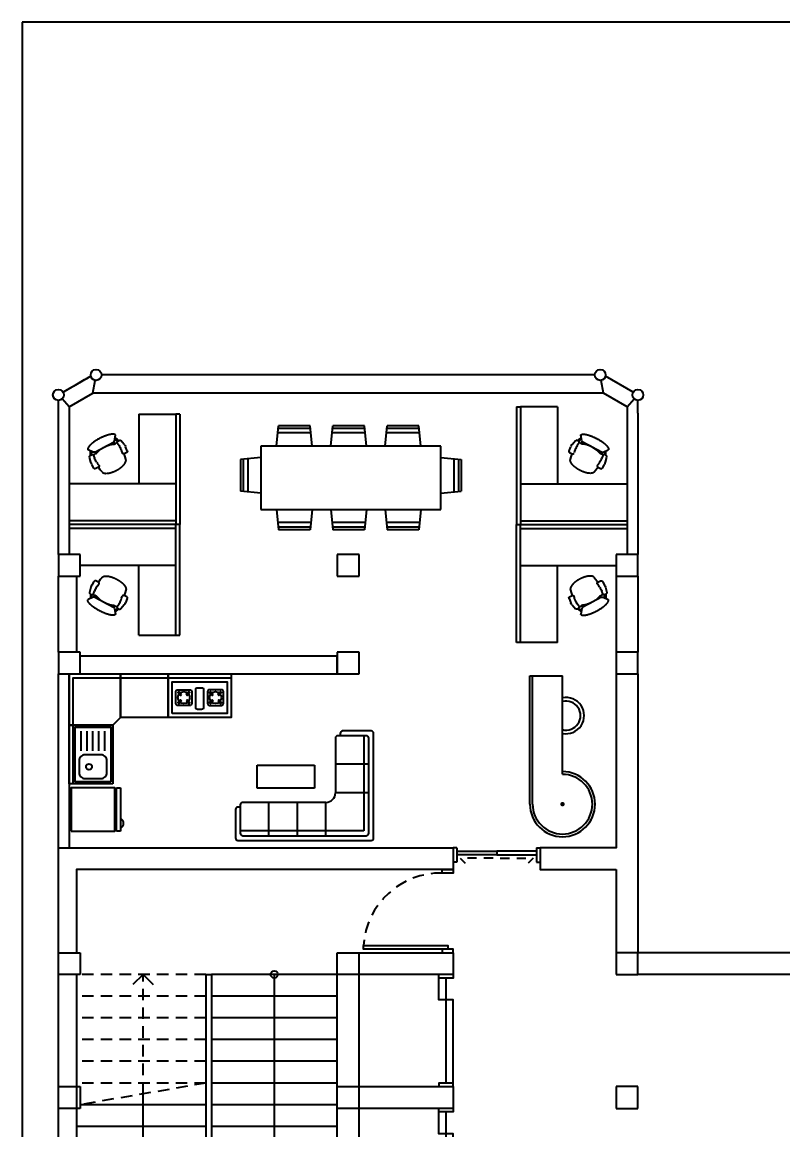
# Model space of a CAD drawing. Header units: millimetres. Extents: x -602 to 362, y 19021 to 19826.
# Drawn here: x -117.4 to -106.9, y 19656.44 to 19671.74 of the extents above; entities that cross this region are included whole.
import ezdxf

# ---------------------------------------------------------------- set-up
doc = ezdxf.new("R2010")
doc.units = ezdxf.units.MM
doc.linetypes.add('HIDDEN', pattern=[9.525, 6.35, -3.175])
for name, color, linetype in [('Duvar', 8, 'Continuous'), ('Kapı', 5, 'Continuous'), ('SectionCutEdges', 1, 'Continuous'), ('Tefriş', 254, 'Continuous')]:
    doc.layers.add(name, color=color, linetype=linetype)

# ---------------------------------------------------------------- blocks, each defined once
blk = doc.blocks.new('Çekirdek')
for points in [[(-4.017, 19655.187), (-4.017, 19655.587)], [(-3.867, 19655.187), (-3.867, 19655.587)], [(-4.017, 19654.437), (-4.017, 19654.387)], [(-4.017, 19654.337), (-4.017, 19654.387)], [(-3.867, 19654.437), (-3.867, 19654.387)], [(-3.867, 19654.337), (-3.867, 19654.387)], [(-4.017, 19653.587), (-4.017, 19653.187)], [(-3.867, 19653.587), (-3.867, 19653.187)]]:
    blk.add_lwpolyline(points)
at = {"layer": 'Duvar'}
for p, q in [((-2.717, 19660.737), (-2.567, 19660.737)), ((-2.717, 19659.587), (-2.567, 19659.587)), ((-5.979, 19659.287), (-5.979, 19656.887)), ((-5.979, 19659.287), (-5.904, 19659.287)), ((-5.904, 19659.287), (-5.904, 19656.887)), ((-4.017, 19655.187), (-3.867, 19655.187)), ((-4.017, 19654.437), (-3.867, 19654.437)), ((-4.017, 19654.337), (-3.867, 19654.337)), ((-4.017, 19653.587), (-3.867, 19653.587))]:
    blk.add_line(p, q, dxfattribs=at)
at = {"layer": 'Duvar', "linetype": 'HIDDEN', "ltscale": 0.025}
for p, q in [((-6.848, 19657.637), (-6.848, 19659.287)), ((-5.979, 19657.787), (-7.717, 19657.487))]:
    blk.add_line(p, q, dxfattribs=at)
at = {"layer": 'Duvar'}
for points in [[(-7.767, 19651.737), (-8.017, 19651.737), (-8.017, 19663.437)], [(-8.017, 19661.037), (-2.567, 19661.037), (-2.567, 19660.737), (-7.767, 19660.737), (-7.767, 19659.587)], [(-4.167, 19655.887), (-4.167, 19659.587)], [(-3.867, 19659.587), (-2.567, 19659.587), (-2.567, 19659.287), (-3.869, 19659.287), (-3.869, 19657.737), (-2.567, 19657.737), (-2.567, 19657.437), (-3.869, 19657.437), (-3.869, 19655.887), (-2.567, 19655.887), (-2.567, 19655.587)], [(-2.717, 19659.637), (-3.806, 19659.637), (-3.806, 19659.687), (-2.642, 19659.687), (-2.642, 19659.637)], [(-7.767, 19659.287), (-7.767, 19655.887)], [(-6.848, 19659.287), (-6.99, 19659.146)], [(-5.036, 19659.287), (-5.036, 19656.287), (-6.848, 19656.287), (-6.848, 19656.287), (-6.848, 19657.637)], [(-4.167, 19659.287), (-5.904, 19659.287)], [(-4.167, 19658.987), (-5.904, 19658.987)], [(-4.167, 19658.687), (-5.904, 19658.687)], [(-4.167, 19658.387), (-5.904, 19658.387)], [(-4.167, 19658.087), (-5.904, 19658.087)], [(-4.167, 19657.787), (-5.904, 19657.787)], [(-5.979, 19657.487), (-7.717, 19657.487)], [(-4.167, 19657.487), (-5.904, 19657.487)], [(-5.979, 19657.187), (-7.767, 19657.187)], [(-4.167, 19657.187), (-5.904, 19657.187)], [(-5.979, 19656.887), (-7.767, 19656.887)], [(-5.904, 19656.887), (-5.979, 19656.887)], [(-4.167, 19656.887), (-5.904, 19656.887)], [(-7.717, 19655.837), (-4.169, 19655.837)], [(-7.767, 19655.587), (-7.767, 19651.737)], [(-7.717, 19655.587), (-5.267, 19655.587)], [(-5.267, 19655.587), (-5.267, 19652.937)], [(-5.067, 19655.587), (-5.067, 19654.437)], [(-5.067, 19655.587), (-4.169, 19655.587)], [(-2.767, 19655.587), (-4.169, 19655.587)], [(-2.767, 19655.587), (-2.767, 19654.987)], [(-2.567, 19655.587), (-2.567, 19654.987)], [(-4.017, 19654.437), (-5.067, 19654.437)], [(-4.017, 19654.337), (-5.067, 19654.337), (-5.067, 19653.187)], [(-2.767, 19653.787), (-2.767, 19653.187)], [(-2.567, 19653.787), (-2.567, 19653.187)], [(-2.567, 19653.187), (-2.567, 19652.937), (-5.267, 19652.937)], [(-5.067, 19653.187), (-2.767, 19653.187)]]:
    blk.add_lwpolyline(points, dxfattribs=at)
at = {"layer": 'Duvar', "linetype": 'HIDDEN', "ltscale": 0.025}
for points in [[(-5.979, 19659.287), (-7.717, 19659.287)], [(-5.979, 19658.987), (-7.767, 19658.987)], [(-5.979, 19658.687), (-7.767, 19658.687)], [(-5.979, 19658.387), (-7.767, 19658.387)], [(-5.979, 19658.087), (-7.767, 19658.087)], [(-5.979, 19657.787), (-7.767, 19657.787)]]:
    blk.add_lwpolyline(points, dxfattribs=at)
at = {"layer": 'Duvar', "linetype": 'HIDDEN'}
blk.add_lwpolyline([(-6.848, 19659.287), (-6.707, 19659.146)], dxfattribs=at)
at = {"layer": 'Duvar'}
blk.add_circle((-5.036, 19659.287), 0.05, dxfattribs=at)
at = {"layer": 'Duvar', "linetype": 'HIDDEN', "ltscale": 0.025}
blk.add_arc((-2.736, 19659.615), 1.072, 88.9836, 176.1457, dxfattribs=at)
at = {"layer": 'Kapı'}
for points in [[(-2.567, 19660.737), (-2.567, 19660.687), (-2.717, 19660.687), (-2.717, 19660.737)], [(-2.567, 19659.587), (-2.567, 19659.637), (-2.717, 19659.637), (-2.717, 19659.587)], [(-2.567, 19659.287), (-2.567, 19659.237), (-2.767, 19659.237), (-2.767, 19659.287)], [(-2.667, 19659.237), (-2.667, 19658.937), (-2.767, 19658.937), (-2.767, 19659.237)], [(-2.567, 19657.787), (-2.567, 19658.937), (-2.667, 19658.937), (-2.667, 19657.787)], [(-2.567, 19657.737), (-2.567, 19657.787), (-2.767, 19657.787), (-2.767, 19657.737)], [(-2.567, 19657.437), (-2.567, 19657.387), (-2.767, 19657.387), (-2.767, 19657.437)], [(-2.667, 19657.387), (-2.667, 19657.087), (-2.767, 19657.087), (-2.767, 19657.387)], [(-2.567, 19655.937), (-2.567, 19657.087), (-2.667, 19657.087), (-2.667, 19655.937)], [(-2.567, 19655.887), (-2.567, 19655.937), (-2.767, 19655.937), (-2.767, 19655.887)], [(-3.867, 19655.187), (-3.867, 19655.137), (-4.017, 19655.137), (-4.017, 19655.187)], [(-2.767, 19654.987), (-2.567, 19654.987)], [(-2.767, 19654.937), (-2.767, 19654.987)], [(-2.567, 19654.937), (-2.567, 19654.987)], [(-2.767, 19654.937), (-2.567, 19654.937)], [(-2.717, 19654.937), (-2.717, 19654.387), (-2.667, 19654.387), (-2.667, 19654.937)], [(-4.006, 19654.487), (-4.706, 19654.487), (-4.706, 19654.537), (-3.892, 19654.537), (-3.892, 19654.487)], [(-3.867, 19654.437), (-3.867, 19654.487), (-4.017, 19654.487), (-4.017, 19654.437)], [(-2.717, 19653.837), (-2.717, 19654.387), (-2.667, 19654.387), (-2.667, 19653.837)], [(-4.006, 19654.287), (-4.706, 19654.287), (-4.706, 19654.237), (-3.892, 19654.237), (-3.892, 19654.287)], [(-3.867, 19654.337), (-3.867, 19654.287), (-4.017, 19654.287), (-4.017, 19654.337)], [(-2.767, 19653.837), (-2.567, 19653.837)], [(-2.767, 19653.837), (-2.767, 19653.787)], [(-2.767, 19653.787), (-2.567, 19653.787)], [(-2.567, 19653.837), (-2.567, 19653.787)], [(-3.867, 19653.587), (-3.867, 19653.637), (-4.017, 19653.637), (-4.017, 19653.587)]]:
    blk.add_lwpolyline(points, dxfattribs=at)
at = {"layer": 'Kapı', "linetype": 'HIDDEN', "ltscale": 0.02}
for points in [[(-2.621, 19654.437), (-2.621, 19654.891), (-2.55, 19654.821)], [(-2.621, 19654.338), (-2.621, 19653.884), (-2.55, 19653.954)]]:
    blk.add_lwpolyline(points, dxfattribs=at)
for centre, radius, start, end in [((-3.867, 19654.27), 0.88, 99.7932, 162.3205), ((-3.927, 19654.456), 0.824, 199.0532, 263.736)]:
    blk.add_arc(centre, radius, start, end, dxfattribs=at)
at = {"layer": 'SectionCutEdges'}
for p, q in [((-8.017, 19659.287), (-8.017, 19659.587)), ((-8.017, 19659.587), (-7.717, 19659.587)), ((-7.717, 19659.587), (-7.717, 19659.287)), ((-4.167, 19659.587), (-3.867, 19659.587)), ((-4.167, 19659.587), (-3.867, 19659.587)), ((-4.167, 19659.287), (-4.167, 19659.587)), ((-3.867, 19659.587), (-3.867, 19659.287)), ((-3.867, 19659.587), (-3.867, 19659.287)), ((-7.717, 19659.287), (-8.017, 19659.287)), ((-3.867, 19659.287), (-4.167, 19659.287)), ((-3.867, 19659.287), (-4.167, 19659.287)), ((-8.017, 19657.437), (-8.017, 19657.737)), ((-8.017, 19657.737), (-7.717, 19657.737)), ((-7.717, 19657.737), (-7.717, 19657.437)), ((-4.167, 19657.737), (-3.867, 19657.737)), ((-4.167, 19657.437), (-4.167, 19657.737)), ((-4.167, 19657.737), (-3.867, 19657.737)), ((-4.167, 19657.437), (-4.167, 19657.737)), ((-3.867, 19657.737), (-3.867, 19657.437)), ((-3.867, 19657.737), (-3.867, 19657.437)), ((-7.717, 19657.437), (-8.017, 19657.437)), ((-3.867, 19657.437), (-4.167, 19657.437)), ((-3.867, 19657.437), (-4.167, 19657.437)), ((-4.167, 19655.887), (-3.867, 19655.887)), ((-4.167, 19655.587), (-4.167, 19655.887)), ((-4.167, 19655.887), (-3.867, 19655.887)), ((-4.167, 19655.587), (-4.167, 19655.887)), ((-3.867, 19655.887), (-3.867, 19655.587)), ((-3.867, 19655.887), (-3.867, 19655.587))]:
    blk.add_line(p, q, dxfattribs=at)
blk.add_lwpolyline([(-8.017, 19655.887), (-7.717, 19655.887), (-7.717, 19655.587), (-8.017, 19655.587)], close=True, dxfattribs=at)
at = {"layer": 'Tefriş'}
for p, q in [((-4.282, 19655.587), (-4.702, 19655.587)), ((-4.277, 19655.54), (-4.282, 19655.587)), ((-4.293, 19655.445), (-4.691, 19655.445)), ((-4.594, 19655.436), (-4.39, 19655.436)), ((-4.293, 19655.445), (-4.282, 19655.443)), ((-4.282, 19655.443), (-4.277, 19655.49)), ((-4.277, 19655.49), (-4.277, 19655.54)), ((-3.344, 19655.44), (-3.333, 19655.353)), ((-3.29, 19655.44), (-3.301, 19655.353)), ((-4.293, 19653.33), (-4.691, 19653.33)), ((-4.594, 19653.339), (-4.39, 19653.339)), ((-4.293, 19653.33), (-4.282, 19653.331)), ((-4.282, 19653.331), (-4.277, 19653.285)), ((-4.277, 19653.285), (-4.277, 19653.235)), ((-3.344, 19653.335), (-3.333, 19653.422)), ((-3.29, 19653.335), (-3.301, 19653.422)), ((-4.282, 19653.187), (-4.702, 19653.187)), ((-4.277, 19653.235), (-4.282, 19653.187))]:
    blk.add_line(p, q, dxfattribs=at)
for points in [[(-3.867, 19655.587), (-3.867, 19655.137), (-3.457, 19655.137)], [(-3.177, 19655.137), (-2.767, 19655.137), (-2.767, 19655.587)], [(-3.867, 19653.187), (-3.867, 19653.637), (-3.457, 19653.637)], [(-3.177, 19653.637), (-2.767, 19653.637), (-2.767, 19653.187)]]:
    blk.add_lwpolyline(points, dxfattribs=at)
for centre in [(-3.373, 19655.441), (-3.261, 19655.441), (-3.373, 19653.334), (-3.261, 19653.334)]:
    blk.add_circle(centre, 0.0244, dxfattribs=at)
for centre, radius, start, end in [((-4.267, 19655.515), 0.44, 170.5377, 187.7399), ((-4.161, 19655.504), 0.546, 182.1851, 188.8848), ((-4.677, 19655.474), 0.032, 214.7073, 244.7492), ((-4.328, 19655.277), 0.311, 149.1276, 200.0898), ((-4.656, 19655.277), 0.311, 339.9102, 30.8724), ((-5.118, 19655.511), 0.841, 335.1445, 358.1585), ((-3.397, 19655.255), 0.214, 123.6901, 148.1465), ((-3.348, 19655.182), 0.301, 105.4371, 123.6901), ((-3.317, 19655.068), 0.42, 90, 105.4371), ((-3.317, 19655.44), 0.0271, 0, 180), ((-3.317, 19655.068), 0.42, 74.5629, 90), ((-3.285, 19655.182), 0.301, 56.3099, 74.5629), ((-3.237, 19655.255), 0.214, 31.8535, 56.3099), ((-3.765, 19655.533), 0.942, 186.8522, 203.4891), ((-3.47, 19655.3), 0.127, 148.1465, 180), ((-3.47, 19655.3), 0.127, 180, 211.8535), ((-3.479, 19655.276), 0.0715, 142.5096, 180), ((-3.479, 19655.276), 0.0715, 180, 217.4904), ((-3.402, 19655.216), 0.169, 118.369, 142.5096), ((-3.351, 19655.121), 0.277, 102.6081, 118.369), ((-3.317, 19654.97), 0.432, 92.9466, 102.6081), ((-3.317, 19655.353), 0.0161, 180, 0), ((-3.317, 19654.97), 0.432, 77.3919, 87.0534), ((-3.283, 19655.121), 0.277, 61.631, 77.3919), ((-3.232, 19655.216), 0.169, 37.4904, 61.631), ((-3.154, 19655.276), 0.0715, 0, 37.4904), ((-3.154, 19655.276), 0.0715, 322.5096, 0), ((-3.163, 19655.3), 0.127, 0, 31.8535), ((-3.163, 19655.3), 0.127, 328.1465, 0), ((-4.48, 19655.203), 0.155, 197.2477, 249.5476), ((-4.47, 19655.21), 0.155, 194.7786, 226.8543), ((-4.503, 19655.203), 0.155, 290.4524, 342.7523), ((-4.514, 19655.21), 0.155, 313.1457, 345.2214), ((-3.397, 19655.346), 0.214, 211.8535, 236.3099), ((-3.402, 19655.335), 0.169, 217.4904, 241.631), ((-3.348, 19655.418), 0.301, 236.3099, 254.5629), ((-3.351, 19655.43), 0.277, 241.631, 257.3919), ((-3.317, 19655.533), 0.42, 254.5629, 270), ((-3.317, 19655.581), 0.432, 257.3919, 270), ((-3.317, 19655.581), 0.432, 270, 282.6081), ((-3.317, 19655.533), 0.42, 270, 285.4371), ((-3.283, 19655.43), 0.277, 282.6081, 298.369), ((-3.285, 19655.418), 0.301, 285.4371, 303.6901), ((-3.232, 19655.335), 0.169, 298.369, 322.5096), ((-3.237, 19655.346), 0.214, 303.6901, 328.1465), ((-4.492, 19655.186), 0.122, 226.8543, 313.1457), ((-4.492, 19655.172), 0.122, 249.5476, 290.4524), ((-3.765, 19653.242), 0.942, 156.5109, 173.1478), ((-4.328, 19653.498), 0.311, 159.9102, 210.8724), ((-4.48, 19653.572), 0.155, 110.4524, 162.7523), ((-4.47, 19653.565), 0.155, 133.1457, 165.2214), ((-4.492, 19653.589), 0.122, 46.8543, 133.1457), ((-4.492, 19653.603), 0.122, 69.5476, 110.4524), ((-4.503, 19653.572), 0.155, 17.2477, 69.5476), ((-4.514, 19653.565), 0.155, 14.7786, 46.8543), ((-4.656, 19653.498), 0.311, 329.1276, 20.0898), ((-5.118, 19653.264), 0.841, 1.8415, 24.8555), ((-3.397, 19653.429), 0.214, 123.6901, 148.1465), ((-3.402, 19653.44), 0.169, 118.369, 142.5096), ((-3.348, 19653.357), 0.301, 105.4371, 123.6901), ((-3.351, 19653.345), 0.277, 102.6081, 118.369), ((-3.317, 19653.242), 0.42, 90, 105.4371), ((-3.317, 19653.194), 0.432, 90, 102.6081), ((-3.317, 19653.242), 0.42, 74.5629, 90), ((-3.317, 19653.194), 0.432, 77.3919, 90), ((-3.283, 19653.345), 0.277, 61.631, 77.3919), ((-3.285, 19653.357), 0.301, 56.3099, 74.5629), ((-3.232, 19653.44), 0.169, 37.4904, 61.631), ((-3.237, 19653.429), 0.214, 31.8535, 56.3099), ((-3.47, 19653.475), 0.127, 148.1465, 180), ((-3.47, 19653.475), 0.127, 180, 211.8535), ((-3.479, 19653.499), 0.0715, 142.5096, 180), ((-3.479, 19653.499), 0.0715, 180, 217.4904), ((-3.402, 19653.559), 0.169, 217.4904, 241.631), ((-3.317, 19653.422), 0.0161, 0, 180), ((-3.232, 19653.559), 0.169, 298.369, 322.5096), ((-3.154, 19653.499), 0.0715, 0, 37.4904), ((-3.154, 19653.499), 0.0715, 322.5096, 0), ((-3.163, 19653.475), 0.127, 0, 31.8535), ((-3.163, 19653.475), 0.127, 328.1465, 0), ((-4.267, 19653.26), 0.44, 172.2601, 189.4623), ((-4.161, 19653.271), 0.546, 171.1152, 177.8149), ((-4.677, 19653.301), 0.032, 115.2508, 145.2927), ((-3.397, 19653.52), 0.214, 211.8535, 236.3099), ((-3.348, 19653.593), 0.301, 236.3099, 254.5629), ((-3.351, 19653.654), 0.277, 241.631, 257.3919), ((-3.317, 19653.707), 0.42, 254.5629, 270), ((-3.317, 19653.805), 0.432, 257.3919, 267.0534), ((-3.317, 19653.335), 0.0271, 180, 0), ((-3.317, 19653.707), 0.42, 270, 285.4371), ((-3.317, 19653.805), 0.432, 272.9466, 282.6081), ((-3.283, 19653.654), 0.277, 282.6081, 298.369), ((-3.285, 19653.593), 0.301, 285.4371, 303.6901), ((-3.237, 19653.52), 0.214, 303.6901, 328.1465)]:
    blk.add_arc(centre, radius, start, end, dxfattribs=at)
at = {"layer": 'Kapı', "insert": (4.092, 19653.941), "char_height": 0.5, "attachment_point": 1}
blk.add_mtext_dynamic_manual_height_columns('{\\fEvogria|b0|i0|c162|p2;WC}', width=2.09358, gutter_width=1, heights=[0], dxfattribs=at)
blk = doc.blocks.new('AP00XXXX$0$A$C53421247-flat-2')
at = {"color": 0}
for p, q in [((-0.27, 0.742), (-0.266, 0.744)), ((-0.266, 0.744), (-0.262, 0.746)), ((-0.262, 0.746), (-0.259, 0.749)), ((-0.259, 0.749), (-0.254, 0.75)), ((-0.254, 0.75), (-0.251, 0.752)), ((-0.251, 0.752), (-0.247, 0.753)), ((-0.247, 0.753), (-0.244, 0.754)), ((-0.244, 0.754), (-0.24, 0.755)), ((-0.24, 0.755), (-0.238, 0.755)), ((-0.238, 0.755), (-0.234, 0.755)), ((-0.234, 0.755), (-0.231, 0.755)), ((-0.231, 0.755), (-0.229, 0.755)), ((-0.229, 0.755), (-0.226, 0.754)), ((-0.226, 0.754), (-0.223, 0.753)), ((-0.183, 0.665), (-0.221, 0.75)), ((-0.415, 0.551), (-0.411, 0.559)), ((-0.411, 0.559), (-0.406, 0.567)), ((-0.406, 0.567), (-0.402, 0.575)), ((-0.402, 0.575), (-0.397, 0.583)), ((-0.397, 0.583), (-0.393, 0.591)), ((-0.393, 0.591), (-0.388, 0.599)), ((-0.388, 0.599), (-0.383, 0.607)), ((-0.383, 0.607), (-0.379, 0.615)), ((-0.379, 0.615), (-0.374, 0.622)), ((-0.374, 0.622), (-0.369, 0.629)), ((-0.369, 0.629), (-0.364, 0.637)), ((-0.364, 0.637), (-0.36, 0.644)), ((-0.36, 0.644), (-0.354, 0.651)), ((-0.354, 0.651), (-0.35, 0.658)), ((-0.35, 0.658), (-0.345, 0.664)), ((-0.183, 0.639), (-0.35, 0.324)), ((-0.345, 0.664), (-0.34, 0.671)), ((-0.34, 0.671), (-0.335, 0.677)), ((-0.335, 0.677), (-0.33, 0.683)), ((-0.33, 0.683), (-0.325, 0.689)), ((-0.325, 0.689), (-0.321, 0.695)), ((-0.321, 0.695), (-0.315, 0.7)), ((-0.315, 0.7), (-0.311, 0.706)), ((-0.311, 0.706), (-0.306, 0.71)), ((-0.306, 0.71), (-0.301, 0.716)), ((-0.301, 0.716), (-0.297, 0.72)), ((-0.297, 0.72), (-0.292, 0.724)), ((-0.292, 0.724), (-0.287, 0.728)), ((-0.287, 0.728), (-0.283, 0.732)), ((-0.283, 0.732), (-0.279, 0.735)), ((-0.279, 0.735), (-0.274, 0.739)), ((-0.274, 0.739), (-0.27, 0.742)), ((-0.214, 0.562), (-0.229, 0.542)), ((-0.189, 0.587), (-0.214, 0.562)), ((-0.191, 0.711), (-0.2, 0.703)), ((-0.196, 0.614), (-0.174, 0.603)), ((-0.158, 0.712), (-0.191, 0.711)), ((-0.167, 0.61), (-0.189, 0.587)), ((-0.187, 0.676), (-0.186, 0.682)), ((-0.186, 0.682), (-0.179, 0.691)), ((-0.18, 0.652), (-0.183, 0.665)), ((-0.183, 0.639), (-0.18, 0.652)), ((-0.157, 0.622), (-0.183, 0.639)), ((-0.179, 0.691), (-0.155, 0.697)), ((-0.157, 0.622), (-0.167, 0.61)), ((-0.148, 0.71), (-0.158, 0.712)), ((-0.149, 0.638), (-0.157, 0.622)), ((-0.155, 0.697), (-0.14, 0.692)), ((-0.143, 0.659), (-0.149, 0.638)), ((-0.133, 0.705), (-0.148, 0.71)), ((-0.142, 0.662), (-0.143, 0.659)), ((-0.136, 0.666), (-0.142, 0.662)), ((-0.128, 0.715), (-0.139, 0.693)), ((-0.124, 0.659), (-0.081, 0.644)), ((-0.015, 0.705), (-0.101, 0.727)), ((-0.014, 0.607), (0.009, 0.591)), ((0.011, 0.591), (0.035, 0.571)), ((0.084, 0.653), (0.022, 0.69)), ((0.114, 0.546), (0.069, 0.577)), ((0.07, 0.579), (0.093, 0.622)), ((-0.481, 0.366), (-0.48, 0.373)), ((-0.48, 0.373), (-0.478, 0.379)), ((-0.478, 0.379), (-0.477, 0.386)), ((-0.477, 0.386), (-0.475, 0.393)), ((-0.475, 0.393), (-0.474, 0.4)), ((-0.474, 0.4), (-0.472, 0.407)), ((-0.472, 0.407), (-0.47, 0.414)), ((-0.47, 0.414), (-0.468, 0.421)), ((-0.468, 0.421), (-0.465, 0.429)), ((-0.465, 0.429), (-0.463, 0.437)), ((-0.463, 0.437), (-0.46, 0.445)), ((-0.46, 0.445), (-0.458, 0.453)), ((-0.458, 0.453), (-0.455, 0.46)), ((-0.455, 0.46), (-0.452, 0.469)), ((-0.452, 0.469), (-0.448, 0.477)), ((-0.448, 0.477), (-0.445, 0.485)), ((-0.445, 0.485), (-0.442, 0.493)), ((-0.442, 0.493), (-0.438, 0.501)), ((-0.438, 0.501), (-0.435, 0.509)), ((-0.435, 0.509), (-0.431, 0.518)), ((-0.431, 0.518), (-0.427, 0.526)), ((-0.427, 0.526), (-0.423, 0.535)), ((-0.423, 0.535), (-0.419, 0.543)), ((-0.419, 0.543), (-0.415, 0.551)), ((-0.303, 0.394), (-0.316, 0.328)), ((-0.3, 0.402), (-0.303, 0.394)), ((-0.28, 0.456), (-0.3, 0.402)), ((-0.259, 0.493), (-0.28, 0.456)), ((-0.229, 0.542), (-0.259, 0.493)), ((0.148, 0.518), (0.114, 0.546)), ((0.148, 0.518), (0.15, 0.517)), ((0.15, 0.517), (0.151, 0.516)), ((0.151, 0.516), (0.153, 0.514)), ((0.153, 0.514), (0.154, 0.512)), ((0.154, 0.512), (0.156, 0.51)), ((0.156, 0.51), (0.157, 0.509)), ((0.157, 0.509), (0.159, 0.507)), ((0.159, 0.507), (0.16, 0.505)), ((0.16, 0.371), (0.159, 0.366)), ((0.16, 0.505), (0.161, 0.503)), ((0.162, 0.375), (0.16, 0.371)), ((0.161, 0.503), (0.162, 0.502)), ((0.162, 0.502), (0.163, 0.499)), ((0.163, 0.379), (0.162, 0.375)), ((0.163, 0.499), (0.165, 0.497)), ((0.164, 0.384), (0.163, 0.379)), ((0.165, 0.388), (0.164, 0.384)), ((0.165, 0.497), (0.165, 0.494)), ((0.165, 0.494), (0.166, 0.492)), ((0.166, 0.392), (0.165, 0.388)), ((0.166, 0.492), (0.167, 0.49)), ((0.167, 0.396), (0.166, 0.392)), ((0.167, 0.49), (0.168, 0.487)), ((0.169, 0.405), (0.167, 0.4)), ((0.167, 0.4), (0.167, 0.396)), ((0.168, 0.487), (0.169, 0.484)), ((0.169, 0.484), (0.169, 0.481)), ((0.169, 0.481), (0.17, 0.478)), ((0.17, 0.416), (0.169, 0.412)), ((0.169, 0.412), (0.169, 0.409)), ((0.169, 0.409), (0.169, 0.405)), ((0.17, 0.478), (0.17, 0.476)), ((0.17, 0.476), (0.171, 0.473)), ((0.171, 0.42), (0.17, 0.416)), ((0.171, 0.473), (0.171, 0.47)), ((0.171, 0.47), (0.172, 0.467)), ((0.172, 0.428), (0.171, 0.424)), ((0.171, 0.424), (0.171, 0.42)), ((0.172, 0.467), (0.172, 0.463)), ((0.172, 0.463), (0.172, 0.46)), ((0.172, 0.46), (0.173, 0.457)), ((0.173, 0.454), (0.172, 0.45)), ((0.172, 0.45), (0.172, 0.447)), ((0.172, 0.447), (0.173, 0.443)), ((0.173, 0.443), (0.172, 0.439)), ((0.172, 0.439), (0.172, 0.436)), ((0.172, 0.436), (0.172, 0.432)), ((0.172, 0.432), (0.172, 0.428)), ((0.173, 0.457), (0.173, 0.454)), ((-0.483, 0.343), (-0.482, 0.349)), ((-0.483, 0.338), (-0.483, 0.343)), ((-0.483, 0.333), (-0.483, 0.338)), ((-0.482, 0.328), (-0.483, 0.333)), ((-0.482, 0.354), (-0.481, 0.361)), ((-0.482, 0.349), (-0.482, 0.354)), ((-0.482, 0.323), (-0.482, 0.328)), ((-0.482, 0.32), (-0.482, 0.323)), ((-0.481, 0.315), (-0.482, 0.32)), ((-0.481, 0.361), (-0.481, 0.366)), ((-0.48, 0.311), (-0.481, 0.315)), ((-0.479, 0.307), (-0.48, 0.311)), ((-0.478, 0.304), (-0.479, 0.307)), ((-0.477, 0.301), (-0.478, 0.304)), ((-0.475, 0.298), (-0.477, 0.301)), ((-0.473, 0.296), (-0.475, 0.298)), ((-0.471, 0.294), (-0.473, 0.296)), ((-0.469, 0.292), (-0.471, 0.294)), ((-0.37, 0.307), (-0.465, 0.291)), ((-0.413, 0.285), (-0.411, 0.3)), ((-0.394, 0.257), (-0.413, 0.285)), ((-0.375, 0.242), (-0.394, 0.257)), ((-0.386, 0.301), (-0.391, 0.289)), ((-0.391, 0.289), (-0.38, 0.266)), ((-0.38, 0.305), (-0.386, 0.301)), ((-0.38, 0.266), (-0.366, 0.258)), ((-0.368, 0.255), (-0.38, 0.233)), ((-0.308, 0.145), (-0.375, 0.204)), ((-0.357, 0.312), (-0.37, 0.307)), ((-0.35, 0.324), (-0.357, 0.312)), ((-0.319, 0.31), (-0.35, 0.324)), ((-0.342, 0.275), (-0.344, 0.267)), ((-0.341, 0.277), (-0.342, 0.275)), ((-0.329, 0.294), (-0.341, 0.277)), ((-0.34, 0.266), (-0.295, 0.233)), ((-0.337, 0.348), (-0.315, 0.335)), ((-0.321, 0.305), (-0.329, 0.294)), ((-0.318, 0.312), (-0.321, 0.305)), ((-0.316, 0.328), (-0.318, 0.312)), ((-0.227, 0.2), (-0.201, 0.189)), ((-0.199, 0.189), (-0.168, 0.179)), ((0.062, 0.187), (0.06, 0.183)), ((0.066, 0.19), (0.062, 0.187)), ((0.068, 0.194), (0.066, 0.19)), ((0.071, 0.197), (0.068, 0.194)), ((0.074, 0.201), (0.071, 0.197)), ((0.076, 0.204), (0.074, 0.201)), ((0.079, 0.209), (0.076, 0.204)), ((0.082, 0.212), (0.079, 0.209)), ((0.085, 0.216), (0.082, 0.212)), ((0.088, 0.22), (0.085, 0.216)), ((0.091, 0.223), (0.088, 0.22)), ((0.094, 0.228), (0.091, 0.223)), ((0.096, 0.232), (0.094, 0.228)), ((0.099, 0.236), (0.096, 0.232)), ((0.101, 0.239), (0.099, 0.236)), ((0.104, 0.244), (0.101, 0.239)), ((0.106, 0.247), (0.104, 0.244)), ((0.109, 0.252), (0.106, 0.247)), ((0.111, 0.257), (0.109, 0.252)), ((0.114, 0.26), (0.111, 0.257)), ((0.116, 0.265), (0.114, 0.26)), ((0.119, 0.269), (0.116, 0.265)), ((0.121, 0.273), (0.119, 0.269)), ((0.123, 0.277), (0.121, 0.273)), ((0.125, 0.282), (0.123, 0.277)), ((0.127, 0.286), (0.125, 0.282)), ((0.13, 0.291), (0.127, 0.286)), ((0.132, 0.296), (0.13, 0.291)), ((0.134, 0.3), (0.132, 0.296)), ((0.136, 0.304), (0.134, 0.3)), ((0.138, 0.309), (0.136, 0.304)), ((0.14, 0.313), (0.138, 0.309)), ((0.141, 0.318), (0.14, 0.313)), ((0.144, 0.322), (0.141, 0.318)), ((0.145, 0.327), (0.144, 0.322)), ((0.147, 0.331), (0.145, 0.327)), ((0.149, 0.335), (0.147, 0.331)), ((0.15, 0.34), (0.149, 0.335)), ((0.152, 0.344), (0.15, 0.34)), ((0.153, 0.349), (0.152, 0.344)), ((0.155, 0.353), (0.153, 0.349)), ((0.157, 0.358), (0.155, 0.353)), ((0.158, 0.362), (0.157, 0.358)), ((0.159, 0.366), (0.158, 0.362)), ((-0.206, 0.095), (-0.274, 0.123)), ((-0.176, 0.105), (-0.154, 0.146)), ((-0.103, 0.13), (-0.153, 0.149)), ((-0.062, 0.119), (-0.103, 0.13)), ((-0.06, 0.118), (-0.062, 0.119)), ((-0.058, 0.117), (-0.06, 0.118)), ((-0.056, 0.117), (-0.058, 0.117)), ((-0.054, 0.117), (-0.056, 0.117)), ((-0.051, 0.116), (-0.054, 0.117)), ((-0.049, 0.116), (-0.051, 0.116)), ((-0.048, 0.116), (-0.049, 0.116)), ((-0.045, 0.116), (-0.048, 0.116)), ((-0.043, 0.116), (-0.045, 0.116)), ((-0.04, 0.116), (-0.043, 0.116)), ((-0.038, 0.117), (-0.04, 0.116)), ((-0.035, 0.117), (-0.038, 0.117)), ((-0.033, 0.117), (-0.035, 0.117)), ((-0.031, 0.118), (-0.033, 0.117)), ((-0.028, 0.119), (-0.031, 0.118)), ((-0.025, 0.119), (-0.028, 0.119)), ((-0.023, 0.12), (-0.025, 0.119)), ((-0.02, 0.121), (-0.023, 0.12)), ((-0.018, 0.123), (-0.02, 0.121)), ((-0.015, 0.124), (-0.018, 0.123)), ((-0.012, 0.125), (-0.015, 0.124)), ((-0.009, 0.126), (-0.012, 0.125)), ((-0.007, 0.128), (-0.009, 0.126)), ((-0.004, 0.129), (-0.007, 0.128)), ((-0.001, 0.131), (-0.004, 0.129)), ((0.002, 0.133), (-0.001, 0.131)), ((0.005, 0.134), (0.002, 0.133)), ((0.008, 0.136), (0.005, 0.134)), ((0.01, 0.138), (0.008, 0.136)), ((0.013, 0.14), (0.01, 0.138)), ((0.016, 0.142), (0.013, 0.14)), ((0.019, 0.144), (0.016, 0.142)), ((0.022, 0.147), (0.019, 0.144)), ((0.024, 0.149), (0.022, 0.147)), ((0.027, 0.151), (0.024, 0.149)), ((0.03, 0.154), (0.027, 0.151)), ((0.033, 0.157), (0.03, 0.154)), ((0.036, 0.159), (0.033, 0.157)), ((0.04, 0.162), (0.036, 0.159)), ((0.043, 0.165), (0.04, 0.162)), ((0.045, 0.168), (0.043, 0.165)), ((0.048, 0.171), (0.045, 0.168)), ((0.051, 0.174), (0.048, 0.171)), ((0.054, 0.177), (0.051, 0.174)), ((0.057, 0.181), (0.054, 0.177)), ((0.06, 0.183), (0.057, 0.181))]:
    blk.add_line(p, q, dxfattribs=at)
for centre, radius, start, end in [((-0.226, 0.747), 0.00587, 24.1637, 63.0231), ((-0.119, 0.681), 0.0235, 151.1162, 235.1431), ((-0.119, 0.681), 0.0235, 235.1431, 256.7996), ((-0.107, 0.704), 0.0235, 75.8107, 151.1162), ((-0.204, 0.345), 0.324, 54.1745, 67.7214), ((-0.05, 0.568), 0.141, 59.4825, 75.8107), ((-0.004, 0.572), 0.0235, 51.1082, 56.248), ((0.049, 0.59), 0.0235, 231.1082, 332.4182), ((0.072, 0.633), 0.0235, 332.4182, 59.4825), ((-0.465, 0.297), 0.00587, 230.3011, 279.9373), ((-0.359, 0.222), 0.0235, 151.0859, 229.3263), ((-0.348, 0.244), 0.0235, 72.284, 151.0859), ((-0.12, 0.505), 0.324, 237.1149, 250.6618), ((-0.192, 0.211), 0.0235, 248.5883, 253.7281), ((-0.216, 0.251), 0.141, 229.0257, 245.3538), ((-0.197, 0.116), 0.0235, 246.0859, 332.4182), ((-0.175, 0.157), 0.0235, 332.4182, 70.7438)]:
    blk.add_arc(centre, radius, start, end, dxfattribs=at)

msp = doc.modelspace()

# ---------------------------------------------------------------- linework, layer by layer
at = {"layer": 'Duvar'}
for p, q in [((-116.9, 19663.037), (-116.9, 19664.087)), ((-116.65, 19664.087), (-116.65, 19663.037)), ((-116.75, 19662.737), (-116.75, 19660.337)), ((-104.9, 19658.887), (-108.9, 19658.887)), ((-104.9, 19658.587), (-108.9, 19658.587))]:
    msp.add_line(p, q, dxfattribs=at)
msp.add_lwpolyline([(-117.4, 19671.737), (-117.4, 19642.037), (-96.4, 19642.037), (-96.4, 19671.737)], close=True, dxfattribs=at)
for points in [[(-109.2, 19664.087), (-109.2, 19663.037)], [(-108.9, 19664.087), (-108.9, 19663.037)], [(-116.6, 19662.737), (-113.05, 19662.737), (-113.05, 19662.987)], [(-116.6, 19662.987), (-113.05, 19662.987)], [(-109.2, 19662.737), (-109.2, 19660.337), (-110.25, 19660.337), (-110.25, 19660.037), (-109.2, 19660.037)], [(-108.9, 19662.737), (-108.9, 19660.037)], [(-109.2, 19660.037), (-109.2, 19658.887)], [(-108.9, 19660.037), (-108.9, 19658.887)]]:
    msp.add_lwpolyline(points, dxfattribs=at)
at = {"layer": 'Kapı'}
for points in [[(-111.45, 19660.337), (-111.45, 19660.137)], [(-111.4, 19660.337), (-111.45, 19660.337)], [(-111.4, 19660.337), (-111.4, 19660.137)], [(-110.3, 19660.337), (-110.3, 19660.137)], [(-110.3, 19660.337), (-110.25, 19660.337)], [(-110.25, 19660.337), (-110.25, 19660.137)], [(-111.4, 19660.287), (-110.85, 19660.287), (-110.85, 19660.237), (-111.4, 19660.237)], [(-110.3, 19660.287), (-110.85, 19660.287), (-110.85, 19660.237), (-110.3, 19660.237)], [(-111.4, 19660.137), (-111.45, 19660.137)], [(-110.3, 19660.137), (-110.25, 19660.137)]]:
    msp.add_lwpolyline(points, dxfattribs=at)
at = {"layer": 'Kapı', "linetype": 'HIDDEN', "ltscale": 0.02}
for points in [[(-110.9, 19660.192), (-111.354, 19660.192), (-111.284, 19660.121)], [(-110.801, 19660.192), (-110.346, 19660.192), (-110.417, 19660.121)]]:
    msp.add_lwpolyline(points, dxfattribs=at)
at = {"layer": 'SectionCutEdges'}
for p, q in [((-116.543, 19666.796), (-116.697, 19666.707)), ((-116.489, 19666.827), (-116.513, 19666.813)), ((-109.496, 19666.865), (-116.305, 19666.865)), ((-108.965, 19666.629), (-109.28, 19666.808)), ((-116.714, 19666.697), (-116.835, 19666.627)), ((-116.714, 19666.697), (-116.825, 19666.633)), ((-116.75, 19666.426), (-116.423, 19666.615)), ((-116.697, 19666.707), (-116.714, 19666.697)), ((-116.706, 19666.702), (-116.714, 19666.697)), ((-116.697, 19666.707), (-116.706, 19666.702)), ((-109.377, 19666.615), (-116.423, 19666.615)), ((-109.05, 19666.426), (-109.377, 19666.615)), ((-116.9, 19666.339), (-116.9, 19666.511)), ((-108.9, 19666.339), (-108.9, 19666.511)), ((-116.9, 19664.387), (-116.9, 19666.339)), ((-116.75, 19666.426), (-116.75, 19664.387)), ((-109.05, 19666.426), (-109.05, 19664.387)), ((-108.9, 19666.339), (-108.9, 19664.387)), ((-116.6, 19664.387), (-116.9, 19664.387)), ((-116.9, 19664.387), (-116.9, 19664.087)), ((-116.6, 19664.087), (-116.6, 19664.387)), ((-112.75, 19664.387), (-113.05, 19664.387)), ((-113.05, 19664.387), (-113.05, 19664.087)), ((-112.75, 19664.087), (-112.75, 19664.387)), ((-108.9, 19664.387), (-109.2, 19664.387)), ((-109.2, 19664.387), (-109.2, 19664.087)), ((-108.9, 19664.087), (-108.9, 19664.387)), ((-116.9, 19664.087), (-116.6, 19664.087)), ((-113.05, 19664.087), (-112.75, 19664.087)), ((-109.2, 19664.087), (-108.9, 19664.087)), ((-116.9, 19663.037), (-116.9, 19662.737)), ((-116.6, 19663.037), (-116.9, 19663.037)), ((-116.6, 19662.737), (-116.6, 19663.037)), ((-112.75, 19663.037), (-113.05, 19663.037)), ((-113.05, 19663.037), (-113.05, 19662.737)), ((-112.75, 19662.737), (-112.75, 19663.037)), ((-108.9, 19663.037), (-109.2, 19663.037)), ((-109.2, 19663.037), (-109.2, 19662.737)), ((-108.9, 19662.737), (-108.9, 19663.037)), ((-116.9, 19662.737), (-116.6, 19662.737)), ((-113.05, 19662.737), (-112.75, 19662.737)), ((-109.2, 19662.737), (-108.9, 19662.737)), ((-108.9, 19658.887), (-109.2, 19658.887)), ((-109.2, 19658.887), (-109.2, 19658.587)), ((-108.9, 19658.737), (-108.9, 19658.887)), ((-108.9, 19658.587), (-108.9, 19658.737)), ((-109.2, 19658.587), (-108.9, 19658.587)), ((-108.9, 19657.037), (-109.2, 19657.037)), ((-109.2, 19657.037), (-109.2, 19656.737)), ((-108.9, 19656.737), (-108.9, 19657.037)), ((-109.2, 19656.737), (-108.9, 19656.737))]:
    msp.add_line(p, q, dxfattribs=at)
for points in [[(-116.453, 19666.848), (-116.697, 19666.707)], [(-116.423, 19666.615), (-116.393, 19666.791)], [(-109.377, 19666.615), (-109.408, 19666.791)], [(-108.965, 19666.627), (-109.348, 19666.848)], [(-116.75, 19666.426), (-116.85, 19666.534)], [(-109.05, 19666.426), (-108.951, 19666.534)]]:
    msp.add_lwpolyline(points, dxfattribs=at)
for centre in [(-116.38, 19666.865), (-109.421, 19666.865), (-116.9, 19666.589), (-108.901, 19666.589)]:
    msp.add_circle(centre, 0.0748, dxfattribs=at)
at = {"layer": 'Tefriş'}
for p, q in [((-115.79, 19666.325), (-115.79, 19665.364)), ((-115.79, 19666.325), (-115.277, 19666.325)), ((-115.223, 19666.325), (-115.277, 19666.325)), ((-115.277, 19666.325), (-115.277, 19664.798)), ((-115.223, 19666.325), (-115.223, 19664.825)), ((-115.223, 19666.325), (-115.223, 19664.798)), ((-110.577, 19666.425), (-110.523, 19666.425)), ((-110.577, 19666.425), (-110.577, 19664.825)), ((-110.577, 19666.425), (-110.577, 19664.798)), ((-110.523, 19666.425), (-110.523, 19664.798)), ((-110.011, 19666.425), (-110.523, 19666.425)), ((-110.011, 19666.425), (-110.011, 19665.364)), ((-113.889, 19665.883), (-113.863, 19666.165)), ((-113.423, 19666.165), (-113.863, 19666.165)), ((-113.396, 19665.883), (-113.423, 19666.165)), ((-113.139, 19665.883), (-113.113, 19666.165)), ((-112.673, 19666.165), (-113.113, 19666.165)), ((-112.646, 19665.883), (-112.673, 19666.165)), ((-112.389, 19665.883), (-112.363, 19666.165)), ((-111.923, 19666.165), (-112.363, 19666.165)), ((-111.896, 19665.883), (-111.923, 19666.165)), ((-113.413, 19666.064), (-113.872, 19666.064)), ((-113.419, 19666.128), (-113.866, 19666.128)), ((-112.663, 19666.064), (-113.122, 19666.064)), ((-112.669, 19666.128), (-113.116, 19666.128)), ((-111.913, 19666.064), (-112.372, 19666.064)), ((-111.919, 19666.128), (-112.366, 19666.128)), ((-114.104, 19665.883), (-114.104, 19665.008)), ((-111.622, 19665.883), (-114.104, 19665.883)), ((-111.622, 19665.008), (-111.622, 19665.883)), ((-114.104, 19665.727), (-114.385, 19665.7)), ((-114.385, 19665.7), (-114.385, 19665.26)), ((-114.349, 19665.703), (-114.349, 19665.257)), ((-114.284, 19665.709), (-114.284, 19665.25)), ((-111.622, 19665.727), (-111.341, 19665.7)), ((-111.442, 19665.709), (-111.442, 19665.25)), ((-111.377, 19665.703), (-111.377, 19665.257)), ((-111.341, 19665.7), (-111.341, 19665.26)), ((-115.277, 19665.364), (-116.75, 19665.364)), ((-114.104, 19665.233), (-114.385, 19665.26)), ((-111.622, 19665.233), (-111.341, 19665.26)), ((-110.523, 19665.364), (-109.05, 19665.364)), ((-114.104, 19665.008), (-111.622, 19665.008)), ((-113.889, 19665.008), (-113.863, 19664.727)), ((-113.396, 19665.008), (-113.423, 19664.727)), ((-113.139, 19665.008), (-113.113, 19664.727)), ((-112.646, 19665.008), (-112.673, 19664.727)), ((-112.389, 19665.008), (-112.363, 19664.727)), ((-111.896, 19665.008), (-111.923, 19664.727)), ((-115.277, 19664.852), (-116.75, 19664.852)), ((-115.223, 19664.798), (-116.75, 19664.798)), ((-115.223, 19664.798), (-116.75, 19664.798)), ((-115.277, 19663.271), (-115.277, 19664.798)), ((-115.223, 19663.271), (-115.223, 19664.798)), ((-115.223, 19663.271), (-115.223, 19664.771)), ((-113.413, 19664.828), (-113.872, 19664.828)), ((-113.419, 19664.763), (-113.866, 19664.763)), ((-112.663, 19664.828), (-113.122, 19664.828)), ((-112.669, 19664.763), (-113.116, 19664.763)), ((-111.913, 19664.828), (-112.372, 19664.828)), ((-111.919, 19664.763), (-112.366, 19664.763)), ((-110.577, 19663.171), (-110.577, 19664.798)), ((-110.577, 19664.798), (-109.05, 19664.798)), ((-110.577, 19664.798), (-109.05, 19664.798)), ((-110.577, 19663.171), (-110.577, 19664.771)), ((-110.523, 19664.852), (-109.05, 19664.852)), ((-110.523, 19663.171), (-110.523, 19664.798)), ((-115.277, 19664.744), (-116.75, 19664.744)), ((-113.423, 19664.727), (-113.863, 19664.727)), ((-112.673, 19664.727), (-113.113, 19664.727)), ((-111.923, 19664.727), (-112.363, 19664.727)), ((-110.523, 19664.744), (-109.05, 19664.744)), ((-115.277, 19664.232), (-116.6, 19664.232)), ((-115.79, 19663.271), (-115.79, 19664.232)), ((-110.523, 19664.232), (-109.2, 19664.232)), ((-110.011, 19663.171), (-110.011, 19664.232)), ((-115.79, 19663.271), (-115.223, 19663.271)), ((-110.011, 19663.171), (-110.577, 19663.171)), ((-116.041, 19662.682), (-115.387, 19662.682)), ((-115.387, 19662.682), (-114.514, 19662.682)), ((-110.392, 19660.938), (-110.392, 19662.712)), ((-110.392, 19662.712), (-109.942, 19662.712)), ((-110.354, 19660.938), (-110.354, 19662.712)), ((-109.942, 19661.351), (-109.942, 19662.712)), ((-116.696, 19661.219), (-116.696, 19662.028)), ((-116.587, 19661.673), (-116.587, 19661.946)), ((-116.505, 19661.673), (-116.505, 19661.946)), ((-116.505, 19661.673), (-116.505, 19661.946)), ((-116.423, 19661.673), (-116.423, 19661.946)), ((-116.341, 19661.673), (-116.341, 19661.946)), ((-116.259, 19661.673), (-116.259, 19661.946)), ((-113.076, 19661.85), (-113.076, 19661.094)), ((-112.649, 19661.883), (-113.043, 19661.883)), ((-113.01, 19661.916), (-113.01, 19661.883)), ((-112.583, 19661.949), (-112.977, 19661.949)), ((-112.682, 19661.883), (-112.682, 19660.569)), ((-112.616, 19660.536), (-112.616, 19661.85)), ((-112.55, 19660.47), (-112.55, 19661.916)), ((-114.155, 19661.475), (-113.367, 19661.475)), ((-114.155, 19661.16), (-114.155, 19661.475)), ((-113.367, 19661.475), (-113.367, 19661.16)), ((-112.616, 19661.489), (-113.076, 19661.489)), ((-116.096, 19661.137), (-116.123, 19661.137)), ((-116.096, 19660.564), (-116.096, 19661.164)), ((-116.096, 19661.164), (-116.041, 19661.164)), ((-116.041, 19661.164), (-116.041, 19660.564)), ((-113.367, 19661.16), (-114.155, 19661.16)), ((-112.616, 19661.094), (-113.076, 19661.094)), ((-114.39, 19660.93), (-114.39, 19660.536)), ((-113.207, 19660.963), (-114.357, 19660.963)), ((-113.996, 19660.503), (-113.996, 19660.963)), ((-113.602, 19660.503), (-113.602, 19660.963)), ((-113.207, 19660.503), (-113.207, 19660.963)), ((-114.456, 19660.865), (-114.456, 19660.47)), ((-114.39, 19660.897), (-114.423, 19660.897)), ((-116.096, 19660.592), (-116.123, 19660.592)), ((-116.041, 19660.564), (-116.096, 19660.564)), ((-112.682, 19660.569), (-114.39, 19660.569)), ((-114.357, 19660.503), (-113.273, 19660.503)), ((-113.47, 19660.503), (-112.649, 19660.503)), ((-114.423, 19660.437), (-113.207, 19660.437)), ((-113.47, 19660.438), (-112.583, 19660.438))]:
    msp.add_line(p, q, dxfattribs=at)
for points in [[(-116.15, 19662.028), (-116.75, 19662.028), (-116.75, 19662.737), (-116.041, 19662.737), (-116.041, 19662.137)], [(-116.041, 19662.137), (-116.041, 19662.737), (-115.387, 19662.737), (-115.387, 19662.137)], [(-115.387, 19662.137), (-115.387, 19662.737), (-114.514, 19662.737), (-114.514, 19662.137)], [(-115.332, 19662.192), (-115.332, 19662.628), (-114.569, 19662.628), (-114.569, 19662.192)], [(-115.199, 19662.456), (-115.238, 19662.495), (-115.253, 19662.479), (-115.215, 19662.441)], [(-115.138, 19662.456), (-115.099, 19662.495), (-115.084, 19662.479), (-115.122, 19662.441)], [(-114.763, 19662.456), (-114.802, 19662.495), (-114.817, 19662.479), (-114.778, 19662.441)], [(-114.701, 19662.456), (-114.663, 19662.495), (-114.647, 19662.479), (-114.686, 19662.441)], [(-115.199, 19662.363), (-115.238, 19662.325), (-115.253, 19662.34), (-115.215, 19662.379)], [(-115.138, 19662.363), (-115.099, 19662.325), (-115.084, 19662.34), (-115.122, 19662.379)], [(-114.763, 19662.363), (-114.802, 19662.325), (-114.817, 19662.34), (-114.778, 19662.379)], [(-114.701, 19662.363), (-114.663, 19662.325), (-114.647, 19662.34), (-114.686, 19662.379)], [(-116.15, 19661.219), (-116.75, 19661.219), (-116.75, 19662.028), (-116.15, 19662.028)], [(-116.178, 19661.246), (-116.669, 19661.246), (-116.669, 19662.001), (-116.178, 19662.001)], [(-116.723, 19660.564), (-116.123, 19660.564), (-116.123, 19661.164), (-116.723, 19661.164)]]:
    msp.add_lwpolyline(points, close=True, dxfattribs=at)
msp.add_lwpolyline([(-116.696, 19662.028), (-116.696, 19662.682), (-116.041, 19662.682)], dxfattribs=at)
for points in [[(-115.087, 19662.301), (-115.25, 19662.301, -0.414214), (-115.278, 19662.328), (-115.278, 19662.492, -0.414214), (-115.25, 19662.519), (-115.087, 19662.519, -0.414214), (-115.059, 19662.492), (-115.059, 19662.328, -0.414214)], [(-114.923, 19662.246), (-114.978, 19662.246, -0.414214), (-115.005, 19662.273), (-115.005, 19662.519, -0.414214), (-114.978, 19662.546), (-114.923, 19662.546, -0.414214), (-114.896, 19662.519), (-114.896, 19662.273, -0.414214)], [(-114.814, 19662.301), (-114.65, 19662.301, 0.414214), (-114.623, 19662.328), (-114.623, 19662.492, 0.414214), (-114.65, 19662.519), (-114.814, 19662.519, 0.414214), (-114.841, 19662.492), (-114.841, 19662.328, 0.414214)], [(-116.614, 19661.373, 0.414214), (-116.532, 19661.292), (-116.314, 19661.292, 0.414214), (-116.232, 19661.373), (-116.232, 19661.537, 0.414214), (-116.314, 19661.619), (-116.532, 19661.619, 0.414214), (-116.614, 19661.537)]]:
    msp.add_lwpolyline(points, format="xyb", close=True, dxfattribs=at)
at = {"layer": 'Tefriş', "const_width": 0.03}
msp.add_lwpolyline([(-109.942, 19660.953, 1), (-109.942, 19660.923, 1)], format="xyb", close=True, dxfattribs=at)
at = {"layer": 'Tefriş'}
for centre, radius in [((-115.169, 19662.41), 0.0818), ((-114.732, 19662.41), 0.0818), ((-116.478, 19661.455), 0.0409)]:
    msp.add_circle(centre, radius, dxfattribs=at)
for centre, radius, start, end in [((-109.893, 19662.161), 0.25, 258.7601, 101.2399), ((-109.893, 19662.161), 0.2, 255.8981, 104.1019), ((-113.043, 19661.85), 0.0328, 90, 180), ((-112.977, 19661.916), 0.0328, 90, 180), ((-112.649, 19661.85), 0.0328, 0, 90), ((-112.583, 19661.916), 0.0328, 0, 90), ((-109.942, 19660.938), 0.45, 180, 90), ((-109.942, 19660.938), 0.412, 180, 90), ((-113.207, 19661.094), 0.131, 270, 0), ((-114.357, 19660.93), 0.0328, 90, 180), ((-114.423, 19660.865), 0.0328, 90, 180), ((-116.072, 19660.674), 0.0719, 295.0923, 64.9077), ((-114.423, 19660.47), 0.0328, 180, 270), ((-114.357, 19660.536), 0.0328, 180, 270), ((-112.649, 19660.536), 0.0328, 270, 0), ((-112.583, 19660.47), 0.0328, 270, 0)]:
    msp.add_arc(centre, radius, start, end, dxfattribs=at)

# ---------------------------------------------------------------- block references
at = {"layer": 'Duvar'}
msp.add_blockref('Çekirdek', (-108.884, -0.7), dxfattribs=at)
at = {"layer": 'Duvar', "xscale": -1}
msp.add_blockref('Çekirdek', (-104.917, -0.7), dxfattribs=at)
at = {"layer": 'Tefriş', "yscale": 0.8250000000000001, "zscale": 0.8250000000000001}
for p, xscale, rotation in [((-115.871, 19665.649), -0.8250000000000001, 89.99999999985803), ((-109.93, 19665.649), 0.8250000000000001, 270.000000000142), ((-115.871, 19663.946), 0.8250000000000001, 90.00000000014197), ((-109.93, 19663.946), -0.8250000000000001, 269.999999999858)]:
    msp.add_blockref('AP00XXXX$0$A$C53421247-flat-2', p, dxfattribs=dict(at, xscale=xscale, rotation=rotation))

doc.saveas('drawing.dxf')
